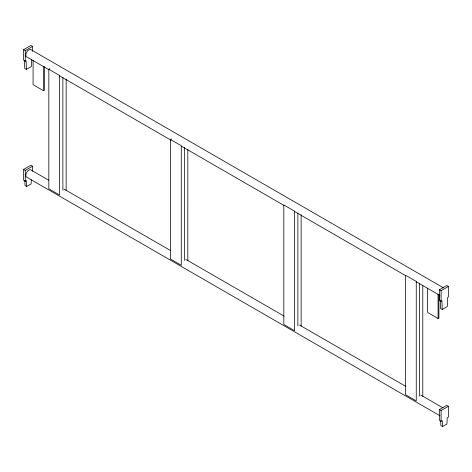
<?xml version="1.0" encoding="UTF-8"?>
<svg xmlns="http://www.w3.org/2000/svg" width="472" height="472" viewBox="0 0 472 472"><rect width="100%" height="100%" fill="white"/><g stroke="black" fill="none" stroke-linecap="round" stroke-linejoin="round"><path stroke-width="0.71" d="M62.882 190.198L62.882 77.272M66.163 190.505L66.163 79.048M184.546 260.438L184.546 147.518M187.821 260.745L187.827 149.294M301.142 326.17L301.142 214.713M422.806 396.415L422.806 285.69M31.683 59.519L31.447 66.469L26.397 69.384L24.727 68.416L24.444 60.463M31.305 179.773L31.117 183.938L26.727 186.475L25.057 185.514L24.804 180.245M442.223 309.455L447.273 306.54L447.58 297.507L448.4 297.035L448.4 286.486L446.73 285.525L439.432 289.737L439.432 300.286L441.102 301.248L441.916 300.782L442.223 309.455L440.553 308.493L440.27 300.54M26.397 69.384L26.09 60.705L25.276 61.177L23.606 60.209L23.606 49.66L30.904 45.448L32.574 46.409L32.574 51.336M23.606 49.66L25.276 50.628L32.574 46.409M48.84 69.284L59.608 75.502L59.608 195.024L48.84 188.806L48.84 69.284L49.932 68.652M33.093 60.363L33.093 84.689L43.53 90.712L44.362 90.229L44.362 66.646M26.727 186.475L26.444 180.546L25.27 181.224L23.6 180.263L23.6 169.483L30.904 165.271L32.574 166.232L32.574 171.259M23.6 169.483L25.27 170.451L32.574 166.232M170.504 139.529L181.272 145.742L181.272 265.264L170.504 259.045L170.504 139.529L171.596 138.898M439.432 289.737L441.102 290.699L448.4 286.486M427.638 288.15L427.638 312.476L438.069 318.5L438.907 318.016L438.907 294.428M442.553 426.552L442.27 420.623L441.096 421.301L439.426 420.34L439.426 409.56L446.73 405.342L448.4 406.309L448.4 417.083L447.226 417.761L446.943 424.015L442.553 426.552L440.883 425.591L440.665 420.977M439.426 409.56L441.096 410.528L448.4 406.309M443.662 287.955L30.143 49.212L27.701 50.622L25.966 53.619L25.966 56.445L48.941 69.709M59.791 75.968L170.829 140.078M181.679 146.344L283.778 205.29M294.628 211.55L405.666 275.66M416.516 281.926L439.939 295.448M48.651 180.198L30.143 169.513L27.701 170.929L25.966 173.926L25.966 176.746L439.939 415.755M63.968 189.042L170.54 250.567M185.85 259.411L284.126 316.151M299.443 324.99L405.826 386.415M420.688 394.993L443.025 407.891M441.102 290.699L441.102 301.248M441.096 410.528L441.096 421.301M438.069 294.174L438.069 318.5M419.531 283.182L419.531 396.102M297.867 212.943L297.867 325.863M43.53 66.387L43.53 90.712M25.276 50.628L25.276 61.177M25.27 170.451L25.27 181.224M416.251 281.406L405.483 275.194L405.483 394.716L416.251 400.929L416.251 281.406M294.587 211.167L283.825 204.948L283.825 324.471L294.587 330.689L294.587 211.167"/></g></svg>
